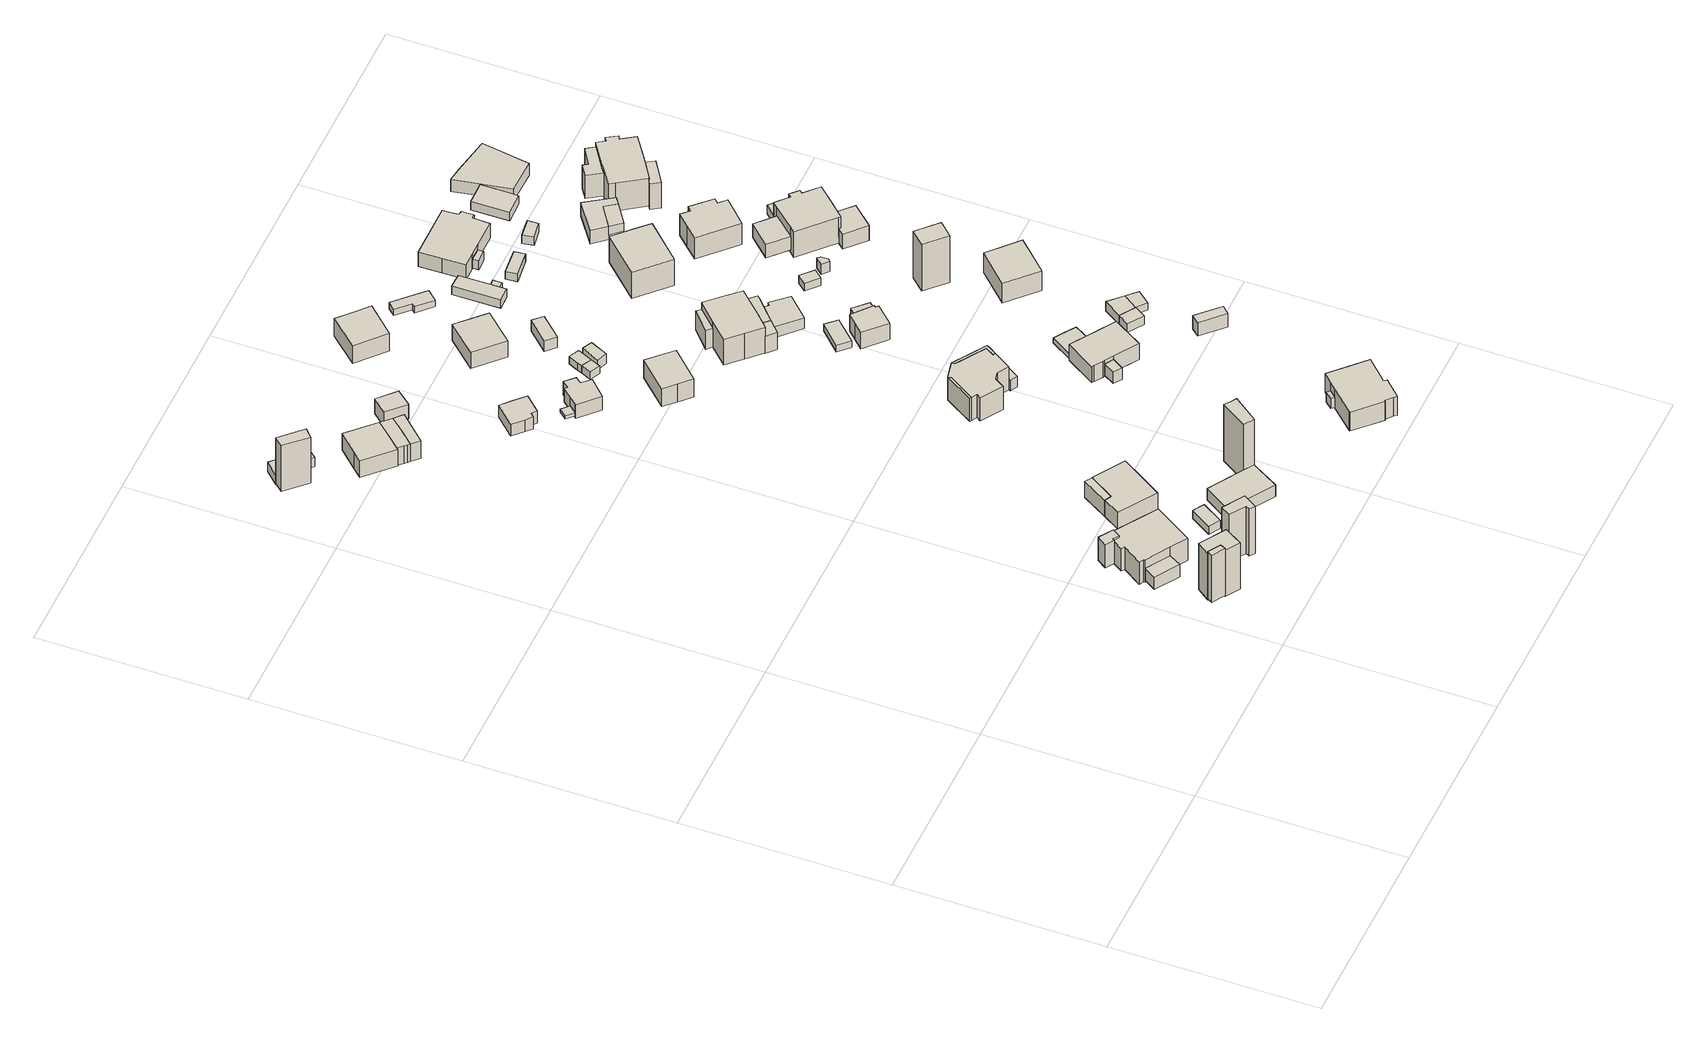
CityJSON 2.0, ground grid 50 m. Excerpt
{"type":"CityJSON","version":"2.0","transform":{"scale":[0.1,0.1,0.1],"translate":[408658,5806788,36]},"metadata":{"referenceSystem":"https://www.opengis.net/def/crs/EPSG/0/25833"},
"CityObjects":{
"building1":{"type":"Building","attributes":{"Gemeindeschluessel":"11000009","BezugspunktDach":"2200","function":"51009_1610","measuredHeight":14.35,"storeysAboveGround":0},"address":[{"country":"Germany","locality":"Berlin"}],"geometry":[{"type":"Solid","lod":"1","boundaries":[[[[0,1,2,3]],[[4,5,6,7]],[[4,7,3,2]],[[5,4,2,1]],[[6,5,1,0]],[[7,6,0,3]]]]}]},
"building2":{"type":"Building","attributes":{"Gemeindeschluessel":"11000009","BezugspunktDach":"2200","function":"31001_1010","measuredHeight":14,"storeysAboveGround":1},"address":[{"country":"Germany","locality":"Berlin","thoroughfareNumber":"27","thoroughfareName":"Horchheimer Weg"}],"geometry":[{"type":"Solid","lod":"1","boundaries":[[[[8,9,10,11,12,13]],[[14,15,16,17,18,19]],[[14,19,13,12]],[[15,14,12,11]],[[16,15,11,10]],[[17,16,10,9]],[[18,17,9,8]],[[19,18,8,13]]]]}]},
"building3":{"type":"Building","attributes":{"Gemeindeschluessel":"11000009","BezugspunktDach":"2200","function":"31001_2463","measuredHeight":3.69,"storeysAboveGround":1},"address":[{"country":"Germany","locality":"Berlin","thoroughfareNumber":"25 (1)","thoroughfareName":"Horchheimer Weg"}],"geometry":[{"type":"Solid","lod":"1","boundaries":[[[[20,21,22,23]],[[24,25,26,27]],[[24,27,23,22]],[[25,24,22,21]],[[26,25,21,20]],[[27,26,20,23]]]]}]},
"building4":{"type":"Building","attributes":{"Gemeindeschluessel":"11000009","BezugspunktDach":"2200","function":"51009_1610","measuredHeight":6.96,"storeysAboveGround":0},"address":[{"country":"Germany","locality":"Berlin"}],"geometry":[{"type":"Solid","lod":"1","boundaries":[[[[28,29,30,31,32,33]],[[34,35,36,37,38,39]],[[34,39,33,32]],[[35,34,32,31]],[[36,35,31,30]],[[37,36,30,29]],[[38,37,29,28]],[[39,38,28,33]]]]}]},
"building5":{"type":"Building","attributes":{"Gemeindeschluessel":"11000009","BezugspunktDach":"2200","function":"31001_1010","measuredHeight":8.3,"storeysAboveGround":1},"address":[{"country":"Germany","locality":"Berlin","thoroughfareNumber":"25","thoroughfareName":"Horchheimer Weg"}],"geometry":[{"type":"Solid","lod":"1","boundaries":[[[[40,41,42,43,44,45,46,47,48,49,50,51]],[[52,53,54,55,56,57,58,59,60,61,62,63]],[[52,63,51,50]],[[53,52,50,49]],[[54,53,49,48]],[[55,54,48,47]],[[56,55,47,46]],[[57,56,46,45]],[[58,57,45,44]],[[59,58,44,43]],[[60,59,43,42]],[[61,60,42,41]],[[62,61,41,40]],[[63,62,40,51]]]]}]},
"building6":{"type":"Building","attributes":{"Gemeindeschluessel":"11000009","BezugspunktDach":"2200","function":"51009_1610","measuredHeight":15.78,"storeysAboveGround":0},"address":[{"country":"Germany","locality":"Berlin"}],"geometry":[{"type":"Solid","lod":"1","boundaries":[[[[64,65,66,67,68]],[[69,70,71,72,73]],[[69,73,68,67]],[[70,69,67,66]],[[71,70,66,65]],[[72,71,65,64]],[[73,72,64,68]]]]}]},
"building7":{"type":"Building","attributes":{"Gemeindeschluessel":"11000009","BezugspunktDach":"2200","function":"31001_2000","measuredHeight":15.87,"storeysAboveGround":1},"address":[{"country":"Germany","locality":"Berlin","thoroughfareNumber":"27 (1)","thoroughfareName":"Horchheimer Weg"}],"geometry":[{"type":"Solid","lod":"1","boundaries":[[[[74,75,76,77,78,79]],[[80,81,82,83,84,85]],[[80,85,79,78]],[[81,80,78,77]],[[82,81,77,76]],[[83,82,76,75]],[[84,83,75,74]],[[85,84,74,79]]]]}]},
"building8":{"type":"Building","attributes":{"Gemeindeschluessel":"11000009","BezugspunktDach":"2200","function":"31001_1312","measuredHeight":2.81,"storeysAboveGround":1},"address":[{"country":"Germany","locality":"Berlin","thoroughfareNumber":"81 (1)","thoroughfareName":"Krampenburger Weg"}],"geometry":[{"type":"Solid","lod":"1","boundaries":[[[[86,87,88,89]],[[90,91,92,93]],[[90,93,89,88]],[[91,90,88,87]],[[92,91,87,86]],[[93,92,86,89]]]]}]},
"building9":{"type":"Building","attributes":{"Gemeindeschluessel":"11000009","BezugspunktDach":"2200","function":"31001_2000","measuredHeight":2.75,"storeysAboveGround":1},"address":[{"country":"Germany","locality":"Berlin","thoroughfareNumber":"81 (2)","thoroughfareName":"Krampenburger Weg"}],"geometry":[{"type":"Solid","lod":"1","boundaries":[[[[94,95,96,97]],[[98,99,100,101]],[[98,101,97,96]],[[99,98,96,95]],[[100,99,95,94]],[[101,100,94,97]]]]}]},
"building10":{"type":"Building","attributes":{"Gemeindeschluessel":"11000009","BezugspunktDach":"2200","function":"31001_2000","measuredHeight":2.4,"storeysAboveGround":1},"address":[{"country":"Germany","locality":"Berlin","thoroughfareNumber":"25 (2)","thoroughfareName":"Horchheimer Weg"}],"geometry":[{"type":"Solid","lod":"1","boundaries":[[[[102,103,104,105]],[[106,107,108,109]],[[106,109,105,104]],[[107,106,104,103]],[[108,107,103,102]],[[109,108,102,105]]]]}]},
"building11":{"type":"Building","attributes":{"Gemeindeschluessel":"11000009","BezugspunktDach":"2200","function":"31001_1010","measuredHeight":5.41,"storeysAboveGround":1},"address":[{"country":"Germany","locality":"Berlin","thoroughfareNumber":"3","thoroughfareName":"Horchheimer Weg"}],"geometry":[{"type":"Solid","lod":"1","boundaries":[[[[110,111,112,113,114,115,116]],[[117,118,119,120,121,122,123]],[[117,123,116,115]],[[118,117,115,114]],[[119,118,114,113]],[[120,119,113,112]],[[121,120,112,111]],[[122,121,111,110]],[[123,122,110,116]]]]}]},
"building12":{"type":"Building","attributes":{"Gemeindeschluessel":"11000009","BezugspunktDach":"2200","function":"31001_2000","measuredHeight":5.76,"storeysAboveGround":1},"address":[{"country":"Germany","locality":"Berlin","thoroughfareNumber":"3 (1)","thoroughfareName":"Horchheimer Weg"}],"geometry":[{"type":"Solid","lod":"1","boundaries":[[[[124,125,126,127,128,113,129,111]],[[130,131,132,133,134,135,136,137]],[[130,137,111,129]],[[131,130,129,113]],[[132,131,113,128]],[[133,132,128,127]],[[134,133,127,126]],[[135,134,126,125]],[[136,135,125,124]],[[137,136,124,111]]]]}]},
"building13":{"type":"Building","attributes":{"Gemeindeschluessel":"11000009","BezugspunktDach":"2200","function":"51009_1610","measuredHeight":5.83,"storeysAboveGround":0},"address":[{"country":"Germany","locality":"Berlin"}],"geometry":[{"type":"Solid","lod":"1","boundaries":[[[[138,139,140,141]],[[142,143,144,145]],[[142,145,141,140]],[[143,142,140,139]],[[144,143,139,138]],[[145,144,138,141]]]]}]},
"building14":{"type":"Building","attributes":{"Gemeindeschluessel":"11000009","BezugspunktDach":"2200","function":"31001_1010","measuredHeight":5.81,"storeysAboveGround":1},"address":[{"country":"Germany","locality":"Berlin","thoroughfareNumber":"23","thoroughfareName":"Horchheimer Weg"}],"geometry":[{"type":"Solid","lod":"1","boundaries":[[[[146,147,148,149,150,151,152,153]],[[145,144,154,143,155,156,157,158]],[[145,158,153,152]],[[144,145,152,151]],[[154,144,151,150]],[[143,154,150,149]],[[155,143,149,148]],[[156,155,148,147]],[[157,156,147,146]],[[158,157,146,153]]]]}]},
"building15":{"type":"Building","attributes":{"Gemeindeschluessel":"11000009","BezugspunktDach":"2200","function":"51009_1610","measuredHeight":5.78,"storeysAboveGround":0},"address":[{"country":"Germany","locality":"Berlin"}],"geometry":[{"type":"Solid","lod":"1","boundaries":[[[[159,160,128,126]],[[132,161,162,134]],[[132,134,126,128]],[[161,132,128,160]],[[162,161,160,159]],[[134,162,159,126]]]]}]},
"building16":{"type":"Building","attributes":{"Gemeindeschluessel":"11000009","BezugspunktDach":"2200","function":"31001_1010","measuredHeight":3.45,"storeysAboveGround":1},"address":[{"country":"Germany","locality":"Berlin","thoroughfareNumber":"4","thoroughfareName":"Am Steilhang"}],"geometry":[{"type":"Solid","lod":"1","boundaries":[[[[163,164,165,166,167,168]],[[169,170,171,172,173,174]],[[169,174,168,167]],[[170,169,167,166]],[[171,170,166,165]],[[172,171,165,164]],[[173,172,164,163]],[[174,173,163,168]]]]}]},
"building17":{"type":"Building","attributes":{"Gemeindeschluessel":"11000009","BezugspunktDach":"2200","function":"31001_2000","measuredHeight":5.04,"storeysAboveGround":1},"address":[{"country":"Germany","locality":"Berlin","thoroughfareNumber":"3 (2)","thoroughfareName":"Horchheimer Weg"}],"geometry":[{"type":"Solid","lod":"1","boundaries":[[[[175,176,177,178]],[[179,180,181,182]],[[179,182,178,177]],[[180,179,177,176]],[[181,180,176,175]],[[182,181,175,178]]]]}]},
"building18":{"type":"Building","attributes":{"Gemeindeschluessel":"11000009","BezugspunktDach":"2200","function":"31001_1010","measuredHeight":4.87,"storeysAboveGround":1},"address":[{"country":"Germany","locality":"Berlin","thoroughfareNumber":"5","thoroughfareName":"Horchheimer Weg"}],"geometry":[{"type":"Solid","lod":"1","boundaries":[[[[183,184,185,186,187,188,189,190]],[[191,192,193,194,195,196,197,198]],[[191,198,190,189]],[[192,191,189,188]],[[193,192,188,187]],[[194,193,187,186]],[[195,194,186,185]],[[196,195,185,184]],[[197,196,184,183]],[[198,197,183,190]]]]}]},
"building19":{"type":"Building","attributes":{"Gemeindeschluessel":"11000009","BezugspunktDach":"2200","function":"31001_2000","measuredHeight":17.6,"storeysAboveGround":1},"address":[{"country":"Germany","locality":"Berlin","thoroughfareNumber":"4 (1)","thoroughfareName":"Am Steilhang"}],"geometry":[{"type":"Solid","lod":"1","boundaries":[[[[199,200,201,202,203]],[[204,205,206,207,208]],[[204,208,203,202]],[[205,204,202,201]],[[206,205,201,200]],[[207,206,200,199]],[[208,207,199,203]]]]}]},
"building20":{"type":"Building","attributes":{"Gemeindeschluessel":"11000009","BezugspunktDach":"2200","function":"31001_2000","measuredHeight":0.827,"storeysAboveGround":1},"address":[{"country":"Germany","locality":"Berlin","thoroughfareNumber":"7 (1)","thoroughfareName":"Horchheimer Weg"}],"geometry":[{"type":"Solid","lod":"1","boundaries":[[[[209,210,211,212]],[[213,214,215,216]],[[213,216,212,211]],[[214,213,211,210]],[[215,214,210,209]],[[216,215,209,212]]]]}]},
"building21":{"type":"Building","attributes":{"Gemeindeschluessel":"11000009","BezugspunktDach":"2200","function":"31001_1010","measuredHeight":4.13,"storeysAboveGround":1},"address":[{"country":"Germany","locality":"Berlin","thoroughfareNumber":"7","thoroughfareName":"Horchheimer Weg"}],"geometry":[{"type":"Solid","lod":"1","boundaries":[[[[217,218,219,220,221,222,223,224,225,226]],[[227,228,229,230,231,232,233,234,235,236]],[[227,236,226,225]],[[228,227,225,224]],[[229,228,224,223]],[[230,229,223,222]],[[231,230,222,221]],[[232,231,221,220]],[[233,232,220,219]],[[234,233,219,218]],[[235,234,218,217]],[[236,235,217,226]]]]}]},
"building22":{"type":"Building","attributes":{"Gemeindeschluessel":"11000009","BezugspunktDach":"2200","function":"31001_1010","measuredHeight":7.12,"storeysAboveGround":1},"address":[{"country":"Germany","locality":"Berlin","thoroughfareNumber":"9","thoroughfareName":"Horchheimer Weg"}],"geometry":[{"type":"Solid","lod":"1","boundaries":[[[[237,238,239,240,241]],[[242,243,244,245,246]],[[242,246,241,240]],[[243,242,240,239]],[[244,243,239,238]],[[245,244,238,237]],[[246,245,237,241]]]]}]},
"building23":{"type":"Building","attributes":{"Gemeindeschluessel":"11000009","BezugspunktDach":"2200","function":"51009_1610","measuredHeight":2.26,"storeysAboveGround":0},"address":[{"country":"Germany","locality":"Berlin"}],"geometry":[{"type":"Solid","lod":"1","boundaries":[[[[247,248,249,250]],[[251,252,253,254]],[[251,254,250,249]],[[252,251,249,248]],[[253,252,248,247]],[[254,253,247,250]]]]}]},
"building24":{"type":"Building","attributes":{"Gemeindeschluessel":"11000009","BezugspunktDach":"2200","function":"31001_2000","measuredHeight":2.27,"storeysAboveGround":1},"address":[{"country":"Germany","locality":"Berlin","thoroughfareNumber":"7 (2)","thoroughfareName":"Horchheimer Weg"}],"geometry":[{"type":"Solid","lod":"1","boundaries":[[[[248,255,256,257,249]],[[258,259,260,252,251]],[[258,251,249,257]],[[259,258,257,256]],[[260,259,256,255]],[[252,260,255,248]],[[251,252,248,249]]]]}]},
"building25":{"type":"Building","attributes":{"Gemeindeschluessel":"11000009","function":"31001_1010"},"address":[{"country":"Germany","locality":"Berlin","thoroughfareNumber":"19","thoroughfareName":"Horchheimer Weg"}],"children":["building25-1","building25-2","building25-3"]},
"building25-1":{"type":"BuildingPart","attributes":{"BezugspunktDach":"2200","measuredHeight":7.07,"storeysAboveGround":2},"parents":["building25"],"geometry":[{"type":"MultiSurface","lod":"1","boundaries":[[[261,262,263,264,265,266,267,268,269,270,271,272,273,274]],[[275,276,277,278,279,280,281,282,283,284,285,286,287,288]],[[275,288,274,273],[288,275,273,274]],[[275,273,275,276]],[[277,276,272,271]],[[282,281,267,266]],[[283,282,266,265]],[[284,283,265,264]],[[285,284,264,263]],[[286,285,263,262]],[[287,286,262,261]],[[288,287,261,274]],[[276,275,273,272]],[[277,271,270,278]],[[279,278,270,269]],[[280,279,269,268]],[[280,268,267,281]]]}]},
"building25-2":{"type":"BuildingPart","attributes":{"BezugspunktDach":"2200","measuredHeight":7.07,"storeysAboveGround":2},"parents":["building25"],"geometry":[{"type":"Solid","lod":"1","boundaries":[[[[270,269,268,267,289,290,271]],[[291,292,281,280,279,278,277]],[[291,277,271,290]],[[292,291,290,289]],[[281,292,289,267]],[[281,267,268,280]],[[279,280,268,269]],[[278,279,269,270]],[[278,270,271,277]]]]}]},
"building25-3":{"type":"BuildingPart","attributes":{"BezugspunktDach":"2200","measuredHeight":7.03,"storeysAboveGround":2},"parents":["building25"],"geometry":[{"type":"Solid","lod":"1","boundaries":[[[[274,273,272,293]],[[276,275,288,294]],[[276,294,293,272]],[[294,288,274,293]],[[275,276,272,273]],[[288,275,273,274]]]]}]},
"building26":{"type":"Building","attributes":{"Gemeindeschluessel":"11000009","BezugspunktDach":"2200","function":"31001_2000","measuredHeight":3.58,"storeysAboveGround":1},"address":[{"country":"Germany","locality":"Berlin","thoroughfareNumber":"9 (1)","thoroughfareName":"Horchheimer Weg"}],"geometry":[{"type":"Solid","lod":"1","boundaries":[[[[295,296,297,298]],[[299,300,301,302]],[[299,302,298,297]],[[300,299,297,296]],[[301,300,296,295]],[[302,301,295,298]]]]}]},
"building27":{"type":"Building","attributes":{"Gemeindeschluessel":"11000009","BezugspunktDach":"2200","function":"31001_1010","measuredHeight":7.63,"storeysAboveGround":1},"address":[{"country":"Germany","locality":"Berlin","thoroughfareNumber":"3A","thoroughfareName":"Horchheimer Weg"}],"geometry":[{"type":"Solid","lod":"1","boundaries":[[[[303,304,305,306,307]],[[308,309,310,311,312]],[[308,312,307,306]],[[309,308,306,305]],[[310,309,305,304]],[[311,310,304,303]],[[312,311,303,307]]]]}]},
"building28":{"type":"Building","attributes":{"Gemeindeschluessel":"11000009","BezugspunktDach":"2200","function":"31001_1010","measuredHeight":6.58,"storeysAboveGround":1},"address":[{"country":"Germany","locality":"Berlin","thoroughfareNumber":"5A","thoroughfareName":"Horchheimer Weg"}],"geometry":[{"type":"Solid","lod":"1","boundaries":[[[[313,314,315,316,317]],[[318,319,320,321,322]],[[318,322,317,316]],[[319,318,316,315]],[[320,319,315,314]],[[321,320,314,313]],[[322,321,313,317]]]]}]},
"building29":{"type":"Building","attributes":{"Gemeindeschluessel":"11000009","BezugspunktDach":"2200","function":"51009_1610","measuredHeight":3,"storeysAboveGround":0},"address":[{"country":"Germany","locality":"Berlin"}],"geometry":[{"type":"Solid","lod":"1","boundaries":[[[[323,324,325,326]],[[327,328,329,330]],[[327,330,326,325]],[[328,327,325,324]],[[329,328,324,323]],[[330,329,323,326]]]]}]},
"building30":{"type":"Building","attributes":{"Gemeindeschluessel":"11000009","BezugspunktDach":"2200","function":"31001_1010","measuredHeight":8.53,"storeysAboveGround":1},"address":[{"country":"Germany","locality":"Berlin","thoroughfareNumber":"13","thoroughfareName":"Am Steilhang"}],"geometry":[{"type":"Solid","lod":"1","boundaries":[[[[331,332,333,334,335,336,337,338,339,340,341,342,343,344]],[[345,346,347,348,349,350,351,352,353,354,355,356,357,358]],[[345,358,344,343]],[[346,345,343,342]],[[347,346,342,341]],[[348,347,341,340]],[[349,348,340,339]],[[350,349,339,338]],[[351,350,338,337]],[[352,351,337,336]],[[353,352,336,335]],[[354,353,335,334]],[[355,354,334,333]],[[356,355,333,332]],[[357,356,332,331]],[[358,357,331,344]]]]}]},
"building31":{"type":"Building","attributes":{"Gemeindeschluessel":"11000009","BezugspunktDach":"2200","function":"51009_1610","measuredHeight":3.21,"storeysAboveGround":0},"address":[{"country":"Germany","locality":"Berlin"}],"geometry":[{"type":"Solid","lod":"1","boundaries":[[[[359,360,361,362,363,364]],[[365,366,367,368,369,370]],[[365,370,364,363]],[[366,365,363,362]],[[367,366,362,361]],[[368,367,361,360]],[[369,368,360,359]],[[370,369,359,364]]]]}]},
"building32":{"type":"Building","attributes":{"Gemeindeschluessel":"11000009","BezugspunktDach":"2200","function":"31001_1010","measuredHeight":4.38,"storeysAboveGround":1},"address":[{"country":"Germany","locality":"Berlin","thoroughfareNumber":"9A","thoroughfareName":"Horchheimer Weg"}],"geometry":[{"type":"Solid","lod":"1","boundaries":[[[[371,372,373,374]],[[375,376,377,378]],[[375,378,374,373]],[[376,375,373,372]],[[377,376,372,371]],[[378,377,371,374]]]]}]},
"building33":{"type":"Building","attributes":{"Gemeindeschluessel":"11000009","BezugspunktDach":"2200","function":"51009_1610","measuredHeight":3.51,"storeysAboveGround":0},"address":[{"country":"Germany","locality":"Berlin"}],"geometry":[{"type":"Solid","lod":"1","boundaries":[[[[379,380,381,382]],[[383,384,385,386]],[[383,386,382,381]],[[384,383,381,380]],[[385,384,380,379]],[[386,385,379,382]]]]}]},
"building34":{"type":"Building","attributes":{"Gemeindeschluessel":"11000009","BezugspunktDach":"2200","function":"51009_1610","measuredHeight":5.13,"storeysAboveGround":0},"address":[{"country":"Germany","locality":"Berlin"}],"geometry":[{"type":"Solid","lod":"1","boundaries":[[[[387,388,389,390]],[[391,392,393,394]],[[391,394,390,389]],[[392,391,389,388]],[[393,392,388,387]],[[394,393,387,390]]]]}]},
"building35":{"type":"Building","attributes":{"Gemeindeschluessel":"11000009","function":"31001_1010"},"address":[{"country":"Germany","locality":"Berlin","thoroughfareNumber":"11","thoroughfareName":"Horchheimer Weg"}],"children":["building35-1","building35-2","building35-3"]},
"building35-1":{"type":"BuildingPart","attributes":{"BezugspunktDach":"2200","measuredHeight":9.96,"storeysAboveGround":2},"parents":["building35"],"geometry":[{"type":"MultiSurface","lod":"1","boundaries":[[[395,396,397,398,399,400,401,402]],[[403,404,405,406,407,408,409,410]],[[403,410,402,401]],[[411,412,403,401,400]],[[405,404,400,399]],[[406,405,399,398]],[[407,413,414,415,398,397]],[[408,407,397,396]],[[409,408,396,395]],[[410,409,395,402]],[[404,403,412,411]],[[406,415,414,413,407]]]}]},
"building35-2":{"type":"BuildingPart","attributes":{"BezugspunktDach":"2200","measuredHeight":6.47,"storeysAboveGround":2},"parents":["building35"],"geometry":[{"type":"Solid","lod":"1","boundaries":[[[[416,417,418,414,413]],[[406,419,420,421,407]],[[419,406,414,418]],[[420,419,418,417]],[[421,420,417,416]],[[407,421,416,413]],[[414,406,407,413]]]]}]},
"building35-3":{"type":"BuildingPart","attributes":{"BezugspunktDach":"2200","measuredHeight":5.78,"storeysAboveGround":2},"parents":["building35"],"geometry":[{"type":"Solid","lod":"1","boundaries":[[[[412,411,422,423]],[[424,404,403,425]],[[424,425,423,422]],[[404,424,422,411]],[[425,403,412,423]],[[404,411,412,403]]]]}]},
"building36":{"type":"Building","attributes":{"Gemeindeschluessel":"11000009","BezugspunktDach":"2200","function":"31001_1010","measuredHeight":5.81,"storeysAboveGround":1},"address":[{"country":"Germany","locality":"Berlin","thoroughfareNumber":"3","thoroughfareName":"Am Steilhang"}],"geometry":[{"type":"Solid","lod":"1","boundaries":[[[[426,427,428,429,430,431,432,433,434,435]],[[436,437,438,439,440,441,442,443,444,445]],[[436,445,435,434]],[[437,436,434,433]],[[438,437,433,432]],[[439,438,432,431]],[[440,439,431,430]],[[441,440,430,429]],[[442,441,429,428]],[[443,442,428,427]],[[444,443,427,426]],[[445,444,426,435]]]]}]},
"building37":{"type":"Building","attributes":{"Gemeindeschluessel":"11000009","BezugspunktDach":"2200","function":"31001_2000","measuredHeight":1.98,"storeysAboveGround":1},"address":[{"country":"Germany","locality":"Berlin","thoroughfareNumber":"13 (1)","thoroughfareName":"Horchheimer Weg"}],"geometry":[{"type":"Solid","lod":"1","boundaries":[[[[446,447,448,449]],[[450,451,452,453]],[[450,453,449,448]],[[451,450,448,447]],[[452,451,447,446]],[[453,452,446,449]]]]}]},
"building38":{"type":"Building","attributes":{"Gemeindeschluessel":"11000009","BezugspunktDach":"2200","function":"31001_2000","measuredHeight":1.86,"storeysAboveGround":1},"address":[{"country":"Germany","locality":"Berlin","thoroughfareNumber":"3 (1)","thoroughfareName":"Am Steilhang"}],"geometry":[{"type":"Solid","lod":"1","boundaries":[[[[454,455,456,457,458]],[[459,460,461,462,463]],[[459,463,458,457]],[[460,459,457,456]],[[461,460,456,455]],[[462,461,455,454]],[[463,462,454,458]]]]}]},
"building39":{"type":"Building","attributes":{"Gemeindeschluessel":"11000009","function":"31001_1010"},"address":[{"country":"Germany","locality":"Berlin","thoroughfareNumber":"13","thoroughfareName":"Horchheimer Weg"}],"children":["building39-1","building39-2"]},
"building39-1":{"type":"BuildingPart","attributes":{"BezugspunktDach":"2200","measuredHeight":5.79,"storeysAboveGround":1},"parents":["building39"],"geometry":[{"type":"MultiSurface","lod":"1","boundaries":[[[464,465,466,467,468,469,470,471,472]],[[473,474,475,476,477,478,479,480,481]],[[473,481,472,471]],[[474,473,471,470]],[[475,474,470,469]],[[482,483,475,469,468]],[[477,476,468,467]],[[478,477,467,466]],[[479,478,466,465]],[[480,479,465,464]],[[481,480,464,472]],[[484,476,475,483,482]]]}]},
"building39-2":{"type":"BuildingPart","attributes":{"BezugspunktDach":"2200","measuredHeight":4.07,"storeysAboveGround":1},"parents":["building39"],"geometry":[{"type":"MultiSurface","lod":"1","boundaries":[[[482,485,486,483]],[[487,488,476,475]],[[487,475,483,486]],[[488,487,486,485]],[[476,488,485,482]],[[489,475,476,482,483]]]}]},
"building40":{"type":"Building","attributes":{"Gemeindeschluessel":"11000009","BezugspunktDach":"2200","function":"31001_2463","measuredHeight":3.4,"storeysAboveGround":1},"address":[{"country":"Germany","locality":"Berlin","thoroughfareNumber":"11 (1)","thoroughfareName":"Horchheimer Weg"}],"geometry":[{"type":"Solid","lod":"1","boundaries":[[[[490,491,492,493,494,495]],[[496,497,498,499,500,501]],[[496,501,495,494]],[[497,496,494,493]],[[498,497,493,492]],[[499,498,492,491]],[[500,499,491,490]],[[501,500,490,495]]]]}]},
"building41":{"type":"Building","attributes":{"Gemeindeschluessel":"11000009","BezugspunktDach":"2200","function":"31001_2000","measuredHeight":1.97,"storeysAboveGround":1},"address":[{"country":"Germany","locality":"Berlin","thoroughfareNumber":"6 (1)","thoroughfareName":"Hallgarter Steig"}],"geometry":[{"type":"Solid","lod":"1","boundaries":[[[[502,503,504,505,506,507,508]],[[509,510,511,512,513,514,515]],[[509,515,508,507]],[[510,509,507,506]],[[511,510,506,505]],[[512,511,505,504]],[[513,512,504,503]],[[514,513,503,502]],[[515,514,502,508]]]]}]},
"building42":{"type":"Building","attributes":{"Gemeindeschluessel":"11000009","BezugspunktDach":"2200","function":"51009_1610","measuredHeight":2.45,"storeysAboveGround":0},"address":[{"country":"Germany","locality":"Berlin"}],"geometry":[{"type":"Solid","lod":"1","boundaries":[[[[516,517,518,519]],[[520,521,522,523]],[[520,523,519,518]],[[521,520,518,517]],[[522,521,517,516]],[[523,522,516,519]]]]}]},
"building43":{"type":"Building","attributes":{"Gemeindeschluessel":"11000009","BezugspunktDach":"2200","function":"51009_1610","measuredHeight":3.94,"storeysAboveGround":0},"address":[{"country":"Germany","locality":"Berlin"}],"geometry":[{"type":"Solid","lod":"1","boundaries":[[[[524,525,526,527]],[[528,529,530,531]],[[528,531,527,526]],[[529,528,526,525]],[[530,529,525,524]],[[531,530,524,527]]]]}]},
"building44":{"type":"Building","attributes":{"Gemeindeschluessel":"11000009","BezugspunktDach":"2200","function":"31001_2000","measuredHeight":2.83,"storeysAboveGround":1},"address":[{"country":"Germany","locality":"Berlin","thoroughfareNumber":"3 (2)","thoroughfareName":"Am Steilhang"}],"geometry":[{"type":"Solid","lod":"1","boundaries":[[[[517,532,533,534,535,518]],[[536,537,538,539,540,541]],[[536,541,518,535]],[[537,536,535,534]],[[538,537,534,533]],[[539,538,533,532]],[[540,539,532,517]],[[541,540,517,518]]]]}]},
"building45":{"type":"Building","attributes":{"Gemeindeschluessel":"11000009","BezugspunktDach":"2200","function":"31001_2000","measuredHeight":2.55,"storeysAboveGround":1},"address":[{"country":"Germany","locality":"Berlin","thoroughfareNumber":"12 (4)","thoroughfareName":"Hallgarter Steig"}],"geometry":[{"type":"Solid","lod":"1","boundaries":[[[[542,543,544,545,546,547]],[[548,549,550,551,552,553]],[[548,553,547,546]],[[549,548,546,545]],[[550,549,545,544]],[[551,550,544,543]],[[552,551,543,542]],[[553,552,542,547]]]]}]},
"building46":{"type":"Building","attributes":{"Gemeindeschluessel":"11000009","BezugspunktDach":"2200","function":"31001_2723","measuredHeight":2.24,"storeysAboveGround":1},"address":[{"country":"Germany","locality":"Berlin","thoroughfareNumber":"5 (2)","thoroughfareName":"Am Steilhang"}],"geometry":[{"type":"Solid","lod":"1","boundaries":[[[[554,555,534,532]],[[556,557,558,559]],[[556,559,532,534]],[[557,556,534,555]],[[558,557,555,554]],[[559,558,554,532]]]]}]},
"building47":{"type":"Building","attributes":{"Gemeindeschluessel":"11000009","BezugspunktDach":"2200","function":"51009_1610","measuredHeight":2.42,"storeysAboveGround":0},"address":[{"country":"Germany","locality":"Berlin"}],"geometry":[{"type":"Solid","lod":"1","boundaries":[[[[544,560,561,545]],[[562,563,564,565]],[[562,565,545,561]],[[563,562,561,560]],[[564,563,560,544]],[[565,564,544,545]]]]}]},
"building48":{"type":"Building","attributes":{"Gemeindeschluessel":"11000009","BezugspunktDach":"2200","function":"31001_1010","measuredHeight":2.28,"storeysAboveGround":1},"address":[{"country":"Germany","locality":"Berlin","thoroughfareNumber":"13 (2)","thoroughfareName":"Horchheimer Weg"}],"geometry":[{"type":"Solid","lod":"1","boundaries":[[[[566,567,568,569]],[[570,571,572,573]],[[570,573,569,568]],[[571,570,568,567]],[[572,571,567,566]],[[573,572,566,569]]]]}]},
"building49":{"type":"Building","attributes":{"Gemeindeschluessel":"11000009","BezugspunktDach":"2200","function":"31001_1010","measuredHeight":9.05,"storeysAboveGround":1},"address":[{"country":"Germany","locality":"Berlin","thoroughfareNumber":"11B","thoroughfareName":"Horchheimer Weg"}],"geometry":[{"type":"Solid","lod":"1","boundaries":[[[[574,575,576,577,578]],[[579,580,581,582,583]],[[579,583,578,577]],[[580,579,577,576]],[[581,580,576,575]],[[582,581,575,574]],[[583,582,574,578]]]]}]},
"building50":{"type":"Building","attributes":{"Gemeindeschluessel":"11000009","BezugspunktDach":"2200","function":"31001_1010","measuredHeight":14.82,"storeysAboveGround":1},"address":[{"country":"Germany","locality":"Berlin","thoroughfareNumber":"15","thoroughfareName":"Horchheimer Weg"}],"geometry":[{"type":"Solid","lod":"1","boundaries":[[[[584,585,586,587,588]],[[589,590,591,592,593]],[[589,593,588,587]],[[590,589,587,586]],[[591,590,586,585]],[[592,591,585,584]],[[593,592,584,588]]]]}]},
"building51":{"type":"Building","attributes":{"Gemeindeschluessel":"11000009","BezugspunktDach":"2200","function":"31001_1010","measuredHeight":7.34,"storeysAboveGround":1},"address":[{"country":"Germany","locality":"Berlin","thoroughfareNumber":"17","thoroughfareName":"Horchheimer Weg"}],"geometry":[{"type":"Solid","lod":"1","boundaries":[[[[594,595,596,597,598]],[[599,600,601,602,603]],[[599,603,598,597]],[[600,599,597,596]],[[601,600,596,595]],[[602,601,595,594]],[[603,602,594,598]]]]}]},
"building52":{"type":"Building","attributes":{"Gemeindeschluessel":"11000009","BezugspunktDach":"2200","function":"31001_2723","measuredHeight":3,"storeysAboveGround":1},"address":[{"country":"Germany","locality":"Berlin","thoroughfareNumber":"13A (2)","thoroughfareName":"Horchheimer Weg"}],"geometry":[{"type":"Solid","lod":"1","boundaries":[[[[604,605,606,607,608]],[[609,610,611,612,613]],[[609,613,608,607]],[[610,609,607,606]],[[611,610,606,605]],[[612,611,605,604]],[[613,612,604,608]]]]}]},
"building53":{"type":"Building","attributes":{"Gemeindeschluessel":"11000009","BezugspunktDach":"2200","function":"31001_2000","measuredHeight":2.3,"storeysAboveGround":1},"address":[{"country":"Germany","locality":"Berlin","thoroughfareNumber":"12 (5)","thoroughfareName":"Hallgarter Steig"}],"geometry":[{"type":"Solid","lod":"1","boundaries":[[[[614,615,616,617]],[[618,619,620,621]],[[618,621,617,616]],[[619,618,616,615]],[[620,619,615,614]],[[621,620,614,617]]]]}]},
"building54":{"type":"Building","attributes":{"Gemeindeschluessel":"11000009","BezugspunktDach":"2200","function":"51009_1610","measuredHeight":2.71,"storeysAboveGround":0},"address":[{"country":"Germany","locality":"Berlin"}],"geometry":[{"type":"Solid","lod":"1","boundaries":[[[[622,623,624,625]],[[626,627,628,629]],[[626,629,625,624]],[[627,626,624,623]],[[628,627,623,622]],[[629,628,622,625]]]]}]},
"building55":{"type":"Building","attributes":{"Gemeindeschluessel":"11000009","BezugspunktDach":"2200","function":"31001_1010","measuredHeight":8,"storeysAboveGround":1},"address":[{"country":"Germany","locality":"Berlin","thoroughfareNumber":"11A","thoroughfareName":"Horchheimer Weg"}],"geometry":[{"type":"Solid","lod":"1","boundaries":[[[[630,631,632,633,634,635,636,637,638,639]],[[640,641,642,643,644,645,646,647,648,649]],[[640,649,639,638]],[[641,640,638,637]],[[642,641,637,636]],[[643,642,636,635]],[[644,643,635,634]],[[645,644,634,633]],[[646,645,633,632]],[[647,646,632,631]],[[648,647,631,630]],[[649,648,630,639]]]]}]},
"building56":{"type":"Building","attributes":{"Gemeindeschluessel":"11000009","BezugspunktDach":"2200","function":"31001_1010","measuredHeight":5.43,"storeysAboveGround":1},"address":[{"country":"Germany","locality":"Berlin","thoroughfareNumber":"12 (3)","thoroughfareName":"Hallgarter Steig"}],"geometry":[{"type":"Solid","lod":"1","boundaries":[[[[650,651,652,653,654,655,656,657,658,659,660,661]],[[662,663,664,665,666,667,668,669,670,671,672,673]],[[662,673,661,660]],[[663,662,660,659]],[[664,663,659,658]],[[665,664,658,657]],[[666,665,657,656]],[[667,666,656,655]],[[668,667,655,654]],[[669,668,654,653]],[[670,669,653,652]],[[671,670,652,651]],[[672,671,651,650]],[[673,672,650,661]]]]}]},
"building57":{"type":"Building","attributes":{"Gemeindeschluessel":"11000009","BezugspunktDach":"2200","function":"31001_2463","measuredHeight":4.04,"storeysAboveGround":1},"address":[{"country":"Germany","locality":"Berlin","thoroughfareNumber":"13A (1)","thoroughfareName":"Horchheimer Weg"}],"geometry":[{"type":"Solid","lod":"1","boundaries":[[[[674,675,676,677]],[[678,679,680,681]],[[678,681,677,676]],[[679,678,676,675]],[[680,679,675,674]],[[681,680,674,677]]]]}]},
"building58":{"type":"Building","attributes":{"Gemeindeschluessel":"11000009","function":"31001_1010"},"address":[{"country":"Germany","locality":"Berlin","thoroughfareNumber":"13A","thoroughfareName":"Horchheimer Weg"}],"children":["building58-1","building58-2","building58-3"]},
"building58-1":{"type":"BuildingPart","attributes":{"BezugspunktDach":"2200","measuredHeight":7.76,"storeysAboveGround":2},"parents":["building58"],"geometry":[{"type":"MultiSurface","lod":"1","boundaries":[[[682,683,684,685,686,687,688,689,690,691,692,693]],[[694,695,696,697,698,699,700,701,702,703,704,705]],[[694,705,693,692]],[[695,694,692,691]],[[696,695,691,690]],[[706,707,708,690,689]],[[697,696,709,710]],[[711,707,689,688]],[[698,697,710,712]],[[699,698,688,687]],[[700,699,687,686]],[[701,700,686,685]],[[702,701,685,684]],[[703,713,714,684,683]],[[715,716,713,703,683,682]],[[705,704,682,693]],[[710,709,708,707,706]],[[712,710,707,711]],[[702,714,713,703]],[[704,703,713,716,715]]]}]},
"building58-2":{"type":"BuildingPart","attributes":{"BezugspunktDach":"2200","measuredHeight":3.51,"storeysAboveGround":2},"parents":["building58"],"geometry":[{"type":"MultiSurface","lod":"1","boundaries":[[[707,711,717,718,708]],[[719,720,712,710,709]],[[719,709,708,718]],[[720,719,718,717]],[[712,720,717,711]],[[710,712,711,707]],[[709,710,721,707,708]]]}]},
"building58-3":{"type":"BuildingPart","attributes":{"BezugspunktDach":"2200","measuredHeight":4.49,"storeysAboveGround":2},"parents":["building58"],"geometry":[{"type":"MultiSurface","lod":"1","boundaries":[[[722,723,714,713,716,724]],[[725,726,727,728,729,730]],[[725,730,724,716]],[[726,725,704,703]],[[727,726,713,703,702]],[[728,727,714,723]],[[729,728,723,722]],[[730,729,722,724]],[[703,704,716,713]],[[702,703,713,714,731]]]}]},
"building59":{"type":"Building","attributes":{"Gemeindeschluessel":"11000009","BezugspunktDach":"2200","function":"31001_2000","measuredHeight":2.45,"storeysAboveGround":1},"address":[{"country":"Germany","locality":"Berlin","thoroughfareNumber":"12 (6)","thoroughfareName":"Hallgarter Steig"}],"geometry":[{"type":"Solid","lod":"1","boundaries":[[[[732,733,734,735]],[[736,737,738,739]],[[736,739,735,734]],[[737,736,734,733]],[[738,737,733,732]],[[739,738,732,735]]]]}]},
"building60":{"type":"Building","attributes":{"Gemeindeschluessel":"11000009","BezugspunktDach":"2200","function":"31001_2723","measuredHeight":2.5,"storeysAboveGround":1},"address":[{"country":"Germany","locality":"Berlin","thoroughfareNumber":"24 (1)","thoroughfareName":"Hallgarter Steig"}],"geometry":[{"type":"Solid","lod":"1","boundaries":[[[[740,741,742,743]],[[744,745,746,747]],[[744,747,743,742]],[[745,744,742,741]],[[746,745,741,740]],[[747,746,740,743]]]]}]},
"building61":{"type":"Building","attributes":{"Gemeindeschluessel":"11000009","BezugspunktDach":"2200","function":"51009_1611","measuredHeight":4,"storeysAboveGround":0},"address":[{"country":"Germany","locality":"Berlin"}],"geometry":[{"type":"Solid","lod":"1","boundaries":[[[[743,742,741,748,749,750]],[[751,752,753,754,755,756]],[[751,756,750,749]],[[752,751,749,748]],[[753,752,748,741]],[[754,753,741,742]],[[755,754,742,743]],[[756,755,743,750]]]]}]},
"building62":{"type":"Building","attributes":{"Gemeindeschluessel":"11000009","BezugspunktDach":"2200","function":"31001_2000","measuredHeight":2.47,"storeysAboveGround":1},"address":[{"country":"Germany","locality":"Berlin","thoroughfareNumber":"12 (2)","thoroughfareName":"Hallgarter Steig"}],"geometry":[{"type":"Solid","lod":"1","boundaries":[[[[757,758,759,760,761]],[[762,763,764,765,766]],[[762,766,761,760]],[[763,762,760,759]],[[764,763,759,758]],[[765,764,758,757]],[[766,765,757,761]]]]}]},
"building63":{"type":"Building","attributes":{"Gemeindeschluessel":"11000009","function":"31001_1010"},"address":[{"country":"Germany","locality":"Berlin","thoroughfareNumber":"24, 24A, 24B","thoroughfareName":"Hallgarter Steig"}],"children":["building63-1","building63-2","building63-3"]},
"building63-1":{"type":"BuildingPart","attributes":{"BezugspunktDach":"2200","measuredHeight":10.37,"storeysAboveGround":2},"parents":["building63"],"geometry":[{"type":"MultiSurface","lod":"1","boundaries":[[[767,768,769,770,771,772,773,774,775,776,777,778,779,780]],[[781,782,783,784,785,786,787,788,789,790,791,792,793,794]],[[781,794,780,779]],[[795,796,779,778]],[[797,795,782,778,777]],[[784,783,777,776]],[[785,784,776,775]],[[786,785,775,774]],[[787,786,774,773]],[[788,787,773,772]],[[789,788,772,771]],[[790,789,771,770]],[[798,799,770,769]],[[791,790,800,801]],[[802,798,801,803,792,791,769,768]],[[793,792,768,767]],[[794,793,767,780]],[[782,781,796,795]],[[783,782,795,797]],[[801,800,799,798]],[[803,801,798,802]]]}]},
"building63-2":{"type":"BuildingPart","attributes":{"BezugspunktDach":"2200","measuredHeight":6.97,"storeysAboveGround":2},"parents":["building63"],"geometry":[{"type":"MultiSurface","lod":"1","boundaries":[[[796,797,804,805,806,807]],[[808,809,810,783,781,811]],[[808,811,807,806]],[[809,808,806,805]],[[810,809,805,804]],[[783,810,804,797]],[[783,782,781]],[[811,781,796,807]],[[796,781,782,795]],[[797,795,782,783]]]}]},
"building63-3":{"type":"BuildingPart","attributes":{"BezugspunktDach":"2200","measuredHeight":10.28,"storeysAboveGround":2},"parents":["building63"],"geometry":[{"type":"Solid","lod":"1","boundaries":[[[[812,813,814,799,798,802,815]],[[803,801,800,816,817,818,819]],[[803,819,815,802]],[[816,800,799,814]],[[817,816,814,813]],[[818,817,813,812]],[[819,818,812,815]],[[803,802,798,801]],[[800,801,798,799]]]]}]},
"building64":{"type":"Building","attributes":{"Gemeindeschluessel":"11000009","BezugspunktDach":"2200","function":"31001_2000","measuredHeight":3.58,"storeysAboveGround":1},"address":[{"country":"Germany","locality":"Berlin","thoroughfareNumber":"12 (1)","thoroughfareName":"Hallgarter Steig"}],"geometry":[{"type":"Solid","lod":"1","boundaries":[[[[820,821,822,823,824]],[[825,826,827,828,829]],[[825,829,824,823]],[[826,825,823,822]],[[827,826,822,821]],[[828,827,821,820]],[[829,828,820,824]]]]}]}
},
"vertices":[
[495,132,258],[501,145,258],[472,163,258],[465,151,258],[472,163,115],[501,145,115],[495,132,115],[465,151,115],
[501,145,252],[495,132,252],[529,111,252],[555,154,252],[494,193,252],[472,163,252],[494,193,112],[555,154,112],[529,111,112],[495,132,112],[501,145,112],[472,163,112],
[521,248,142],[538,278,142],[482,313,142],[464,284,142],[482,313,105],[538,278,105],[521,248,105],[464,284,105],
[508,396,172],[510,400,172],[525,391,172],[537,410,172],[504,431,172],[488,408,172],[504,431,102],[537,410,102],[525,391,102],[510,400,102],[508,396,102],[488,408,102],
[480,315,168],[482,313,168],[538,278,168],[577,253,168],[637,346,168],[537,410,168],[525,391,168],[510,400,168],[508,396,168],[493,373,168],[501,368,168],[469,322,168],[501,368,101],[493,373,101],[508,396,101],[510,400,101],[525,391,101],[537,410,101],[637,346,101],[577,253,101],[538,278,101],[482,313,101],[480,315,101],[469,322,101],
[52,2081,269],[72,2100,269],[47,2125,269],[22,2150,269],[5,2130,269],[22,2150,130],[47,2125,130],[72,2100,130],[52,2081,130],[5,2130,130],
[638,142,251],[634,133,251],[646,124,251],[667,157,251],[615,189,251],[602,166,251],[615,189,108],[667,157,108],[646,124,108],[634,133,108],[638,142,108],[602,166,108],
[72,2100,155],[104,2131,155],[53,2182,155],[22,2150,155],[53,2182,127],[104,2131,127],[72,2100,127],[22,2150,127],
[106,2094,153],[131,2121,153],[115,2137,153],[89,2110,153],[115,2137,126],[131,2121,126],[106,2094,126],[89,2110,126],
[690,223,130],[722,274,130],[696,290,130],[664,240,130],[696,290,106],[722,274,106],[690,223,106],[664,240,106],
[176,1929,176],[179,1933,176],[207,1963,176],[238,1997,176],[176,2058,176],[131,2012,176],[112,1991,176],[131,2012,126],[176,2058,126],[238,1997,126],[207,1963,126],[179,1933,126],[176,1929,126],[112,1991,126],
[191,1920,176],[197,1914,176],[201,1910,176],[231,1942,176],[260,1975,176],[208,1965,176],[208,1965,123],[238,1997,123],[260,1975,123],[231,1942,123],[201,1910,123],[197,1914,123],[191,1920,123],[179,1933,123],
[647,460,153],[685,520,153],[669,531,153],[631,468,153],[669,531,104],[685,520,104],[647,460,104],[631,468,104],
[694,371,154],[727,422,154],[759,473,154],[685,520,154],[653,469,154],[647,460,154],[631,468,154],[606,428,154],[653,469,104],[759,473,104],[727,422,104],[694,371,104],[606,428,104],
[219,1893,176],[280,1957,176],[280,1957,123],[219,1893,123],
[825,150,142],[861,211,142],[865,216,142],[842,231,142],[759,282,142],[718,218,142],[759,282,107],[842,231,107],[865,216,107],[861,211,107],[825,150,107],[718,218,107],
[325,1965,163],[354,2000,163],[313,2039,163],[283,2006,163],[313,2039,119],[354,2000,119],[325,1965,119],[283,2006,119],
[386,1718,153],[400,1705,153],[408,1713,153],[420,1704,153],[455,1741,153],[430,1765,153],[405,1788,153],[361,1742,153],[405,1788,117],[430,1765,117],[455,1741,117],[420,1704,117],[408,1713,117],[400,1705,117],[386,1718,117],[361,1742,117],
[865,216,280],[909,275,280],[895,284,280],[882,294,280],[842,231,280],[882,294,109],[895,284,109],[909,275,109],[865,216,109],[842,231,109],
[471,1637,126],[487,1655,126],[470,1671,126],[454,1653,126],[470,1671,117],[487,1655,117],[471,1637,117],[454,1653,117],
[514,1591,154],[554,1631,154],[535,1651,154],[546,1665,154],[525,1686,154],[512,1670,154],[506,1676,154],[487,1655,154],[471,1637,154],[468,1634,154],[471,1637,113],[487,1655,113],[506,1676,113],[512,1670,113],[525,1686,113],[546,1665,113],[535,1651,113],[554,1631,113],[514,1591,113],[468,1634,113],
[605,1452,161],[632,1426,161],[699,1495,161],[645,1548,161],[578,1479,161],[645,1548,107],[699,1495,107],[632,1426,107],[605,1452,107],[578,1479,107],
[616,1639,135],[627,1663,135],[603,1675,135],[591,1651,135],[603,1675,112],[627,1663,112],[616,1639,112],[591,1651,112],
[643,1699,135],[619,1711,135],[607,1686,135],[607,1686,112],[619,1711,112],[643,1699,112],
[814,841,167],[807,831,167],[858,798,167],[873,822,167],[892,826,167],[918,810,167],[945,852,167],[939,855,167],[952,876,167],[884,920,167],[882,929,167],[840,920,167],[842,911,167],[802,848,167],[842,911,97],[840,920,97],[882,929,97],[884,920,97],[952,876,97],[939,855,97],[945,852,97],[918,810,97],[892,826,97],[873,822,97],[858,798,97],[807,831,97],[814,841,97],[802,848,97],
[956,869,167],[961,878,167],[961,878,97],[956,869,97],
[797,851,167],[797,851,97],
[652,1638,139],[672,1681,139],[649,1692,139],[627,1648,139],[649,1692,110],[672,1681,110],[652,1638,110],[627,1648,110],
[507,2084,166],[571,2152,166],[537,2182,166],[504,2212,166],[442,2143,166],[504,2212,113],[537,2182,113],[571,2152,113],[507,2084,113],[442,2143,113],
[584,1840,165],[648,1909,165],[617,1939,165],[586,1970,165],[521,1901,165],[586,1970,116],[617,1939,116],[648,1909,116],[584,1840,116],[521,1901,116],
[1124,135,139],[1140,151,139],[1133,158,139],[1118,142,139],[1133,158,109],[1140,151,109],[1124,135,109],[1118,142,109],
[1130,20,165],[1132,22,165],[1149,7,165],[1154,1,165],[1193,41,165],[1187,47,165],[1192,52,165],[1237,98,165],[1198,135,165],[1160,172,165],[1140,151,165],[1124,135,165],[1072,80,165],[1070,78,165],[1072,80,108],[1124,135,108],[1140,151,108],[1160,172,108],[1198,135,108],[1237,98,108],[1192,52,108],[1187,47,108],[1193,41,108],[1154,1,108],[1149,7,108],[1132,22,108],[1130,20,108],[1070,78,108],
[931,795,132],[972,859,132],[956,869,132],[945,852,132],[918,810,132],[914,805,132],[918,810,100],[945,852,100],[956,869,100],[972,859,100],[931,795,100],[914,805,100],
[655,1754,145],[702,1804,145],[681,1825,145],[633,1775,145],[681,1825,112],[702,1804,112],[655,1754,112],[633,1775,112],
[1036,594,137],[1053,621,137],[1033,633,137],[1018,607,137],[1033,633,102],[1053,621,102],[1036,594,102],[1018,607,102],
[841,1317,152],[869,1344,152],[849,1365,152],[820,1337,152],[849,1365,100],[869,1344,100],[841,1317,100],[820,1337,100],
[786,1371,179],[820,1337,179],[849,1365,179],[906,1423,179],[873,1458,179],[839,1493,179],[794,1448,179],[752,1406,179],[794,1448,101],[839,1493,101],[873,1458,101],[906,1423,101],[849,1365,101],[820,1337,101],[786,1371,101],[752,1406,101],[839,1493,158],[794,1448,158],[849,1365,151],[906,1423,151],[906,1423,147],
[869,1344,151],[918,1388,151],[930,1399,151],[930,1399,101],[918,1388,101],[869,1344,101],
[829,1503,158],[782,1460,158],[829,1503,101],[782,1460,101],
[1010,648,148],[1029,635,148],[1033,633,148],[1053,621,148],[1109,584,148],[1131,620,148],[1153,656,148],[1101,689,148],[1049,723,148],[1004,652,148],[1049,723,100],[1101,689,100],[1153,656,100],[1131,620,100],[1109,584,100],[1053,621,100],[1033,633,100],[1029,635,100],[1010,648,100],[1004,652,100],
[911,1173,116],[960,1223,116],[936,1248,116],[886,1198,116],[936,1248,96],[960,1223,96],[911,1173,96],[886,1198,96],
[1101,689,119],[1131,740,119],[1106,757,119],[1081,773,119],[1049,723,119],[1081,773,105],[1106,757,105],[1131,740,105],[1101,689,105],[1049,723,105],
[965,1106,145],[987,1129,145],[1005,1148,145],[999,1154,145],[1003,1158,145],[967,1188,145],[957,1196,145],[936,1175,145],[915,1153,145],[936,1175,96],[957,1196,96],[967,1188,96],[1003,1158,96],[999,1154,96],[1005,1148,96],[987,1129,96],[965,1106,96],[915,1153,96],[1003,1158,136],[967,1188,136],[1003,1158,108],
[1016,1173,136],[984,1205,136],[984,1205,96],[1016,1173,96],[967,1188,100],
[925,1289,130],[975,1340,130],[939,1379,130],[932,1373,130],[918,1388,130],[869,1344,130],[918,1388,97],[932,1373,97],[939,1379,97],[975,1340,97],[925,1289,97],[869,1344,97],
[713,2115,56],[707,2107,56],[742,2074,56],[764,2098,56],[731,2131,56],[698,2163,56],[682,2146,56],[698,2163,37],[731,2131,37],[764,2098,37],[742,2074,37],[707,2107,37],[713,2115,37],[682,2146,37],
[1197,608,142],[1214,635,142],[1178,659,142],[1160,633,142],[1178,659,117],[1214,635,117],[1197,608,117],[1160,633,117],
[1257,438,158],[1274,456,158],[1223,506,158],[1206,488,158],[1223,506,118],[1274,456,118],[1257,438,118],[1206,488,118],
[1214,636,142],[1234,664,142],[1238,671,142],[1206,702,142],[1206,702,114],[1238,671,114],[1234,664,114],[1214,636,114],[1214,635,114],[1178,659,114],
[800,1945,52],[836,1946,52],[836,1962,52],[836,1983,52],[835,2058,52],[799,2059,52],[835,2058,27],[836,1983,27],[836,1962,27],[836,1946,27],[800,1945,27],[799,2059,27],
[1237,617,142],[1262,647,142],[1238,671,120],[1262,647,120],[1237,617,120],[1214,636,120],
[850,1962,52],[850,1984,52],[850,1984,28],[850,1962,28],[836,1962,28],[836,1983,28],
[1060,1306,121],[1078,1326,121],[1049,1353,121],[1031,1333,121],[1049,1353,98],[1078,1326,98],[1060,1306,98],[1031,1333,98],
[962,1607,154],[1045,1693,154],[1025,1713,154],[974,1763,154],[890,1677,154],[974,1763,75],[1025,1713,75],[1045,1693,75],[962,1607,75],[890,1677,75],
[1177,1053,236],[1208,1086,236],[1184,1109,236],[1160,1132,236],[1130,1100,236],[1160,1132,95],[1184,1109,95],[1208,1086,95],[1177,1053,95],[1130,1100,95],
[1221,857,164],[1292,931,164],[1258,962,164],[1224,994,164],[1153,921,164],[1224,994,104],[1258,962,104],[1292,931,104],[1221,857,104],[1153,921,104],
[1110,1305,125],[1116,1311,125],[1116,1329,125],[1109,1335,125],[1094,1319,125],[1109,1335,95],[1116,1329,95],[1116,1311,95],[1110,1305,95],[1094,1319,95],
[889,1942,50],[953,1950,50],[950,1976,50],[887,1970,50],[950,1976,27],[953,1950,27],[889,1942,27],[887,1970,27],
[924,2035,52],[924,2049,52],[893,2049,52],[893,2034,52],[893,2049,25],[924,2049,25],[924,2035,25],[893,2034,25],
[1100,1506,174],[1128,1534,174],[1156,1562,174],[1138,1579,174],[1148,1589,174],[1104,1633,174],[1094,1623,174],[1076,1641,174],[1048,1612,174],[1021,1584,174],[1048,1612,110],[1076,1641,110],[1094,1623,110],[1104,1633,110],[1148,1589,110],[1138,1579,110],[1156,1562,110],[1128,1534,110],[1100,1506,110],[1021,1584,110],
[857,2105,66],[858,2049,66],[893,2049,66],[924,2049,66],[995,2049,66],[997,2092,66],[1007,2092,66],[1006,2105,66],[1006,2121,66],[995,2123,66],[993,2161,66],[856,2160,66],[993,2161,22],[995,2123,22],[1006,2121,22],[1006,2105,22],[1007,2092,22],[997,2092,22],[995,2049,22],[924,2049,22],[893,2049,22],[858,2049,22],[857,2105,22],[856,2160,22],
[1133,1406,143],[1179,1457,143],[1137,1496,143],[1090,1446,143],[1137,1496,102],[1179,1457,102],[1133,1406,102],[1090,1446,102],
[1199,1321,171],[1203,1318,171],[1236,1353,171],[1272,1392,171],[1238,1423,171],[1244,1430,171],[1225,1448,171],[1218,1441,171],[1189,1468,171],[1179,1457,171],[1133,1406,171],[1121,1394,171],[1133,1406,94],[1179,1457,94],[1189,1468,94],[1218,1441,94],[1225,1448,94],[1244,1430,94],[1238,1423,94],[1272,1392,94],[1236,1353,94],[1203,1318,94],[1199,1321,94],[1121,1394,94],[1218,1441,112],[1218,1441,131],[1189,1468,131],[1189,1468,105],[1218,1441,105],[1225,1448,131],[1225,1448,105],[1203,1318,138],[1236,1353,138],[1199,1321,113],[1199,1321,138],
[1242,1467,131],[1213,1494,131],[1213,1494,105],[1242,1467,105],[1218,1441,117],
[1232,1264,138],[1278,1314,138],[1186,1306,138],[1199,1321,93],[1203,1318,93],[1236,1353,93],[1278,1314,93],[1232,1264,93],[1186,1306,93],[1236,1353,107],
[1008,1952,50],[1050,1959,50],[1049,1985,50],[1003,1979,50],[1049,1985,25],[1050,1959,25],[1008,1952,25],[1003,1979,25],
[1102,1782,71],[1151,1815,71],[1132,1842,71],[1079,1808,71],[1132,1842,46],[1151,1815,46],[1102,1782,46],[1079,1808,46],
[1167,1827,71],[1124,1891,71],[1052,1840,71],[1124,1891,31],[1167,1827,31],[1151,1815,31],[1132,1842,31],[1079,1808,31],[1052,1840,31],
[1062,2031,45],[1117,2033,45],[1118,2051,45],[1117,2123,45],[1061,2122,45],[1117,2123,20],[1118,2051,20],[1117,2033,20],[1062,2031,20],[1061,2122,20],
[1172,1830,109],[1213,1769,109],[1213,1768,109],[1259,1798,109],[1268,1804,109],[1322,1841,109],[1300,1874,109],[1309,1879,109],[1293,1904,109],[1284,1898,109],[1272,1917,109],[1217,1881,109],[1204,1871,109],[1163,1844,109],[1204,1871,25],[1217,1881,25],[1272,1917,25],[1284,1898,25],[1293,1904,25],[1309,1879,25],[1300,1874,25],[1322,1841,25],[1268,1804,25],[1259,1798,25],[1213,1768,25],[1213,1769,25],[1172,1830,25],[1163,1844,25],[1217,1881,95],[1204,1871,95],[1272,1917,95],[1213,1768,105],[1259,1798,105],[1259,1798,28],[1213,1768,28],[1213,1769,105],[1213,1769,28],
[1258,1937,95],[1217,1911,95],[1209,1923,95],[1182,1905,95],[1209,1923,25],[1217,1911,25],[1258,1937,25],[1182,1905,25],
[1215,1741,105],[1242,1758,105],[1272,1778,105],[1201,1762,105],[1272,1778,28],[1242,1758,28],[1215,1741,28],[1201,1762,28],
[1133,2051,45],[1217,2050,45],[1236,2167,45],[1142,2183,45],[1107,2188,45],[1142,2183,9],[1236,2167,9],[1217,2050,9],[1133,2051,9],[1107,2188,9]
]}
